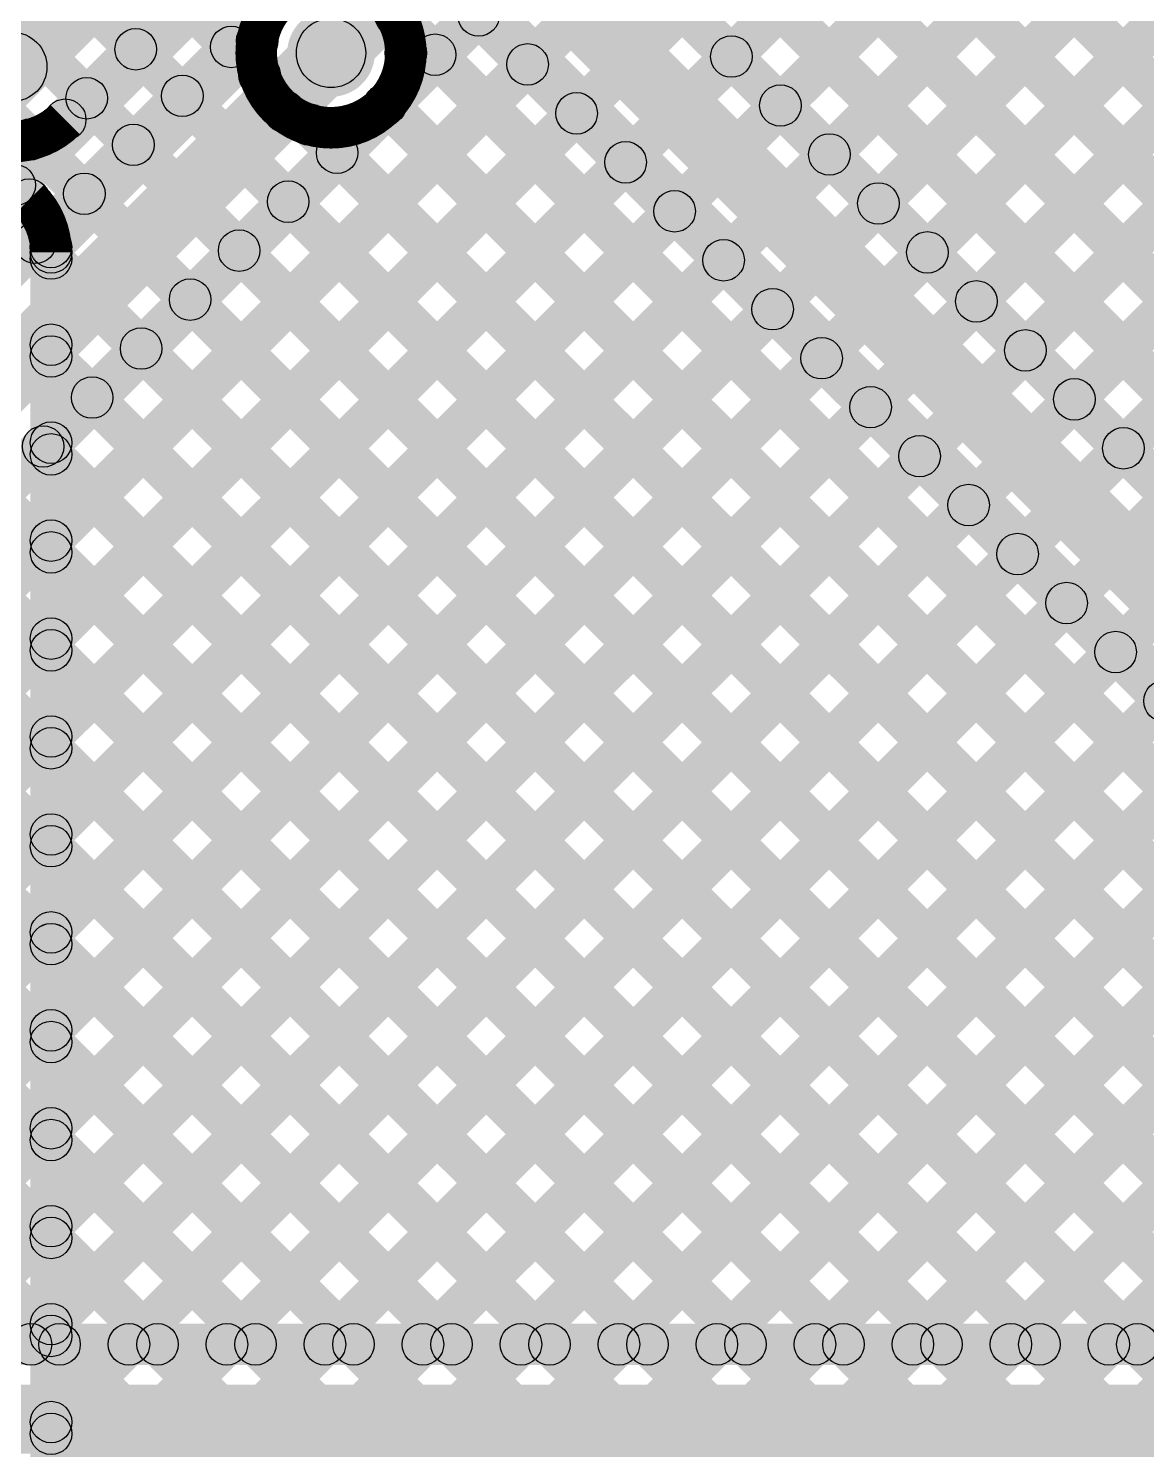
# Model space of a CAD drawing. Header units: millimetres. Extents: x 0 to 212, y 0 to 213.
# Drawn here: x 0.567 to 0.97, y 1.778 to 2.291 of the extents above; entities that cross this region are included whole.
import ezdxf

# ---------------------------------------------------------------- set-up
doc = ezdxf.new("R2010")
doc.units = ezdxf.units.MM
doc.header["$MEASUREMENT"] = 0
for name, color, linetype in [('BottomLayer', 5, 'Continuous'), ('BottomSolder', 6, 'Continuous'), ('TopLayer', 1, 'Continuous'), ('TopSolder', 216, 'Continuous'), ('ViaHoleLayer', 16, 'Continuous')]:
    doc.layers.add(name, color=color, linetype=linetype)

msp = doc.modelspace()

# ---------------------------------------------------------------- hatches: boundary and pattern name
at = {"layer": 'BottomLayer'}
for points in [[(0.5415, 2.69032), (0.55211, 2.70092), (1.22348, 2.02955), (1.21288, 2.01894)], [(0.52382, 2.67264), (0.53443, 2.68325), (1.21072, 2.00696), (1.20011, 1.99635)], [(0.50614, 2.65496), (0.51675, 2.66557), (1.21255, 1.96977), (1.20194, 1.95916)], [(0.48847, 2.63728), (0.49907, 2.64789), (1.22214, 1.92482), (1.21154, 1.91421)], [(0.82576, 2.27542), (0.81516, 2.28603), (1.17437, 2.64524), (1.18497, 2.63463)], [(0.84344, 2.25774), (0.83283, 2.26835), (1.17051, 2.60602), (1.18111, 2.59541)], [(0.86112, 2.24006), (0.85051, 2.25067), (1.18476, 2.58491), (1.19536, 2.57431)], [(0.8788, 2.22239), (0.86819, 2.23299), (1.16884, 2.53364), (1.17944, 2.52303)], [(0.89647, 2.20471), (0.88587, 2.21532), (1.18067, 2.51012), (1.19128, 2.49951)], [(0.91415, 2.18703), (0.90355, 2.19764), (1.1652, 2.45929), (1.1758, 2.44868)], [(0.93183, 2.16935), (0.92122, 2.17996), (1.17491, 2.43365), (1.18552, 2.42304)], [(0.94951, 2.15168), (0.9389, 2.16228), (1.19433, 2.41771), (1.20494, 2.40711)], [(0.96719, 2.134), (0.95658, 2.14461), (1.22584, 2.41387), (1.23644, 2.40326)], [(0.73079, 2.35979), (0.7414, 2.3704), (1.19221, 1.91958), (1.1816, 1.90898)], [(0.56984, 2.26816), (0.55216, 2.28584), (0.62116, 2.35484), (0.63884, 2.33716)], [(0.70816, 2.33716), (0.72584, 2.35484), (1.18456, 1.89612), (1.16688, 1.87844)], [(0.04065, 1.70244), (0.03004, 1.71305), (0.6413, 2.3243), (0.65191, 2.3137)], [(0.5854, 2.2526), (0.57479, 2.26321), (0.63588, 2.3243), (0.64649, 2.3137)], [(0.70051, 2.3137), (0.71112, 2.3243), (1.16193, 1.87349), (1.15132, 1.86288)], [(0.33621, 1.96979), (0.3256, 1.9804), (0.6516, 2.3064), (0.66221, 2.29579)], [(0.6179, 2.29572), (0.62851, 2.30632), (0.64532, 2.28951), (0.63472, 2.2789)], [(0.3823, 1.93803), (0.3717, 1.94863), (0.72394, 2.30088), (0.73455, 2.29027)], [(0.69401, 2.29032), (0.70461, 2.30093), (1.18438, 1.82116), (1.17378, 1.81055)], [(0.35884, 1.94716), (0.34116, 1.96484), (0.66716, 2.29084), (0.68484, 2.27316)], [(0.60022, 2.27804), (0.61083, 2.28865), (0.62765, 2.27183), (0.61704, 2.26122)], [(0.3823, 1.90267), (0.3717, 1.91328), (0.74162, 2.2832), (0.75222, 2.27259)], [(0.3823, 1.93951), (0.3717, 1.95012), (0.68979, 2.26821), (0.7004, 2.2576)], [(0.58255, 2.26036), (0.59315, 2.27097), (0.60997, 2.25415), (0.59936, 2.24355)], [(0.69056, 2.25841), (0.70117, 2.26902), (1.14903, 1.82116), (1.13842, 1.81055)], [(0.3823, 1.86731), (0.3717, 1.87792), (0.7593, 2.26552), (0.7699, 2.25491)], [(0.5275, 2.2447), (0.53811, 2.2553), (0.57461, 2.2188), (0.56401, 2.20819)], [(0.56209, 2.24546), (0.57269, 2.25607), (0.59229, 2.23647), (0.58168, 2.22587)], [(0.43987, 1.88953), (0.42927, 1.90014), (0.77697, 2.24784), (0.78758, 2.23724)], [(0.6729, 2.24072), (0.68351, 2.25132), (1.11367, 1.82116), (1.10307, 1.81055)], [(0.65522, 2.22304), (0.66583, 2.23365), (1.07832, 1.82116), (1.06771, 1.81055)], [(0.46172, 1.87602), (0.45112, 1.88663), (0.79465, 2.23017), (0.80526, 2.21956)], [(0.4794, 1.85834), (0.46879, 1.86895), (0.81233, 2.21249), (0.82294, 2.20188)], [(0.63755, 2.20536), (0.64815, 2.21597), (1.04296, 1.82116), (1.03236, 1.81055)], [(0.61987, 2.18768), (0.63047, 2.19829), (1.00761, 1.82116), (0.997, 1.81055)], [(0.49708, 1.84067), (0.48647, 1.85127), (0.83001, 2.19481), (0.84061, 2.1842)], [(0.60219, 2.17001), (0.6128, 2.18061), (0.97225, 1.82116), (0.96165, 1.81055)], [(0.51475, 1.82299), (0.50415, 1.8336), (0.84768, 2.17713), (0.85829, 2.16653)], [(0.58451, 2.15233), (0.59512, 2.16294), (0.9369, 1.82116), (0.92629, 1.81055)], [(0.53767, 1.81055), (0.52707, 1.82116), (0.86536, 2.15945), (0.87597, 2.14885)], [(0.56684, 2.13465), (0.57744, 2.14526), (0.90154, 1.82116), (0.89093, 1.81055)], [(0.57303, 1.81055), (0.56242, 1.82116), (0.88304, 2.14178), (0.89365, 2.13117)], [(0.54916, 2.11697), (0.55976, 2.12758), (0.86619, 1.82116), (0.85558, 1.81055)], [(0.60838, 1.81055), (0.59778, 1.82116), (0.90072, 2.1241), (0.91132, 2.11349)], [(0.53148, 2.0993), (0.54209, 2.1099), (0.83083, 1.82116), (0.82022, 1.81055)], [(0.64374, 1.81055), (0.63313, 1.82116), (0.91839, 2.10642), (0.929, 2.09581)], [(0.5138, 2.08162), (0.52441, 2.09222), (0.79548, 1.82116), (0.78487, 1.81055)], [(0.67909, 1.81055), (0.66849, 1.82116), (0.93607, 2.08874), (0.94668, 2.07814)], [(0.49612, 2.06394), (0.50673, 2.07455), (0.76012, 1.82116), (0.74951, 1.81055)], [(0.71445, 1.81055), (0.70384, 1.82116), (0.95375, 2.07107), (0.96436, 2.06046)], [(0.47845, 2.04626), (0.48905, 2.05687), (0.72477, 1.82116), (0.71416, 1.81055)], [(0.47845, 2.04626), (0.48905, 2.05687), (0.72476, 1.82116), (0.71416, 1.81055)], [(0.7498, 1.81055), (0.7392, 1.82116), (0.97143, 2.05339), (0.98203, 2.04278)], [(0.46077, 2.02858), (0.47137, 2.03919), (0.68941, 1.82116), (0.6788, 1.81055)], [(0.78516, 1.81055), (0.77455, 1.82116), (0.98911, 2.03571), (0.99971, 2.0251)], [(0.44309, 2.01091), (0.4537, 2.02151), (0.65405, 1.82116), (0.64345, 1.81055)], [(0.82051, 1.81055), (0.80991, 1.82116), (1.00678, 2.01803), (1.01739, 2.00743)], [(0.42541, 1.99323), (0.43602, 2.00384), (0.6187, 1.82116), (0.60809, 1.81055)], [(0.85587, 1.81055), (0.84526, 1.82116), (1.02446, 2.00036), (1.03507, 1.98975)], [(0.40773, 1.97555), (0.41834, 1.98616), (0.58334, 1.82116), (0.57273, 1.81055)], [(0.89122, 1.81055), (0.88062, 1.82116), (1.04214, 1.98268), (1.05274, 1.97207)], [(0.92658, 1.81055), (0.91597, 1.82116), (1.05982, 1.965), (1.07042, 1.95439)], [(0.96194, 1.81055), (0.95133, 1.82116), (1.07749, 1.94732), (1.0881, 1.93672)], [(0.52189, 1.80835), (0.52189, 1.82335), (1.21338, 1.82335), (1.21338, 1.80835)], [(0.51071, 1.77635), (0.51071, 1.80135), (1.26, 1.80135), (1.26, 1.77635)]]:
    msp.add_hatch(color=5, dxfattribs=at).paths.add_polyline_path(points)
h = msp.add_hatch(color=5, dxfattribs=at)
edge = h.paths.add_edge_path()
edge.add_arc((0.69931, 2.29563), 0.0075, 0, 360)
h = msp.add_hatch(color=5, dxfattribs=at)
edge = h.paths.add_edge_path()
edge.add_arc((0.72924, 2.29557), 0.0075, 0, 360)
h = msp.add_hatch(color=5, dxfattribs=at)
edge = h.paths.add_edge_path()
edge.add_arc((0.676, 2.282), 0.0125, 0, 360)
h = msp.add_hatch(color=5, dxfattribs=at)
edge = h.paths.add_edge_path()
edge.add_arc((0.676, 2.282), 0.01181, 0, 360)
h = msp.add_hatch(color=5, dxfattribs=at)
edge = h.paths.add_edge_path()
edge.add_arc((0.561, 2.277), 0.0125, 0, 360)
h = msp.add_hatch(color=5, dxfattribs=at)
edge = h.paths.add_edge_path()
edge.add_arc((0.561, 2.277), 0.0125, 0, 360)
h = msp.add_hatch(color=5, dxfattribs=at)
edge = h.paths.add_edge_path()
edge.add_arc((0.60553, 2.28334), 0.0075, 0, 360)
h = msp.add_hatch(color=5, dxfattribs=at)
edge = h.paths.add_edge_path()
edge.add_arc((0.64002, 2.2842), 0.0075, 0, 360)
h = msp.add_hatch(color=5, dxfattribs=at)
edge = h.paths.add_edge_path()
edge.add_arc((0.703, 2.282), 0.0075, 0, 360)
h = msp.add_hatch(color=5, dxfattribs=at)
edge = h.paths.add_edge_path()
edge.add_arc((0.703, 2.282), 0.0075, 0, 360)
h = msp.add_hatch(color=5, dxfattribs=at)
edge = h.paths.add_edge_path()
edge.add_arc((0.82046, 2.28072), 0.0075, 0, 360)
h = msp.add_hatch(color=5, dxfattribs=at)
edge = h.paths.add_edge_path()
edge.add_arc((0.74692, 2.27789), 0.0075, 0, 360)
h = msp.add_hatch(color=5, dxfattribs=at)
edge = h.paths.add_edge_path()
edge.add_arc((0.58785, 2.26567), 0.0075, 0, 360)
h = msp.add_hatch(color=5, dxfattribs=at)
edge = h.paths.add_edge_path()
edge.add_arc((0.62234, 2.26653), 0.0075, 0, 360)
h = msp.add_hatch(color=5, dxfattribs=at)
edge = h.paths.add_edge_path()
edge.add_arc((0.69509, 2.26291), 0.0075, 0, 360)
h = msp.add_hatch(color=5, dxfattribs=at)
edge = h.paths.add_edge_path()
edge.add_arc((0.69509, 2.26291), 0.0075, 0, 360)
h = msp.add_hatch(color=5, dxfattribs=at)
edge = h.paths.add_edge_path()
edge.add_arc((0.69587, 2.26371), 0.0075, 0, 360)
h = msp.add_hatch(color=5, dxfattribs=at)
edge = h.paths.add_edge_path()
edge.add_arc((0.7646, 2.26022), 0.0075, 0, 360)
h = msp.add_hatch(color=5, dxfattribs=at)
edge = h.paths.add_edge_path()
edge.add_arc((0.83814, 2.26305), 0.0075, 0, 360)
h = msp.add_hatch(color=5, dxfattribs=at)
edge = h.paths.add_edge_path()
edge.add_arc((0.58009, 2.25791), 0.0075, 0, 360)
h = msp.add_hatch(color=5, dxfattribs=at)
edge = h.paths.add_edge_path()
edge.add_arc((0.58009, 2.25791), 0.0075, 0, 360)
h = msp.add_hatch(color=5, dxfattribs=at)
edge = h.paths.add_edge_path()
edge.add_arc((0.58009, 2.25791), 0.0075, 0, 360)
h = msp.add_hatch(color=5, dxfattribs=at)
edge = h.paths.add_edge_path()
edge.add_arc((0.561, 2.25), 0.0075, 0, 360)
h = msp.add_hatch(color=5, dxfattribs=at)
edge = h.paths.add_edge_path()
edge.add_arc((0.561, 2.25), 0.0075, 0, 360)
h = msp.add_hatch(color=5, dxfattribs=at)
edge = h.paths.add_edge_path()
edge.add_arc((0.561, 2.25), 0.0075, 0, 360)
h = msp.add_hatch(color=5, dxfattribs=at)
edge = h.paths.add_edge_path()
edge.add_arc((0.56739, 2.25077), 0.0075, 0, 360)
h = msp.add_hatch(color=5, dxfattribs=at)
edge = h.paths.add_edge_path()
edge.add_arc((0.60467, 2.24885), 0.0075, 0, 360)
h = msp.add_hatch(color=5, dxfattribs=at)
edge = h.paths.add_edge_path()
edge.add_arc((0.6782, 2.24602), 0.0075, 0, 360)
h = msp.add_hatch(color=5, dxfattribs=at)
edge = h.paths.add_edge_path()
edge.add_arc((0.85582, 2.24537), 0.0075, 0, 360)
h = msp.add_hatch(color=5, dxfattribs=at)
edge = h.paths.add_edge_path()
edge.add_arc((0.78228, 2.24254), 0.0075, 0, 360)
h = msp.add_hatch(color=5, dxfattribs=at)
edge = h.paths.add_edge_path()
edge.add_arc((0.58699, 2.23117), 0.0075, 0, 360)
h = msp.add_hatch(color=5, dxfattribs=at)
edge = h.paths.add_edge_path()
edge.add_arc((0.66053, 2.22834), 0.0075, 0, 360)
h = msp.add_hatch(color=5, dxfattribs=at)
edge = h.paths.add_edge_path()
edge.add_arc((0.79995, 2.22486), 0.0075, 0, 360)
h = msp.add_hatch(color=5, dxfattribs=at)
edge = h.paths.add_edge_path()
edge.add_arc((0.87349, 2.22769), 0.0075, 0, 360)
h = msp.add_hatch(color=5, dxfattribs=at)
edge = h.paths.add_edge_path()
edge.add_arc((0.56931, 2.21349), 0.0075, 0, 360)
h = msp.add_hatch(color=5, dxfattribs=at)
edge = h.paths.add_edge_path()
edge.add_arc((0.64285, 2.21067), 0.0075, 0, 360)
h = msp.add_hatch(color=5, dxfattribs=at)
edge = h.paths.add_edge_path()
edge.add_arc((0.89117, 2.21001), 0.0075, 0, 360)
h = msp.add_hatch(color=5, dxfattribs=at)
edge = h.paths.add_edge_path()
edge.add_arc((0.81763, 2.20718), 0.0075, 0, 360)
h = msp.add_hatch(color=5, dxfattribs=at)
edge = h.paths.add_edge_path()
edge.add_arc((0.62517, 2.19299), 0.0075, 0, 360)
h = msp.add_hatch(color=5, dxfattribs=at)
edge = h.paths.add_edge_path()
edge.add_arc((0.83531, 2.18951), 0.0075, 0, 360)
h = msp.add_hatch(color=5, dxfattribs=at)
edge = h.paths.add_edge_path()
edge.add_arc((0.90885, 2.19233), 0.0075, 0, 360)
h = msp.add_hatch(color=5, dxfattribs=at)
edge = h.paths.add_edge_path()
edge.add_arc((0.60749, 2.17531), 0.0075, 0, 360)
h = msp.add_hatch(color=5, dxfattribs=at)
edge = h.paths.add_edge_path()
edge.add_arc((0.92653, 2.17466), 0.0075, 0, 360)
h = msp.add_hatch(color=5, dxfattribs=at)
edge = h.paths.add_edge_path()
edge.add_arc((0.85299, 2.17183), 0.0075, 0, 360)
h = msp.add_hatch(color=5, dxfattribs=at)
edge = h.paths.add_edge_path()
edge.add_arc((0.58982, 2.15763), 0.0075, 0, 360)
h = msp.add_hatch(color=5, dxfattribs=at)
edge = h.paths.add_edge_path()
edge.add_arc((0.87066, 2.15415), 0.0075, 0, 360)
h = msp.add_hatch(color=5, dxfattribs=at)
edge = h.paths.add_edge_path()
edge.add_arc((0.9442, 2.15698), 0.0075, 0, 360)
h = msp.add_hatch(color=5, dxfattribs=at)
edge = h.paths.add_edge_path()
edge.add_arc((0.57214, 2.13995), 0.0075, 0, 360)
h = msp.add_hatch(color=5, dxfattribs=at)
edge = h.paths.add_edge_path()
edge.add_arc((0.96188, 2.1393), 0.0075, 0, 360)
h = msp.add_hatch(color=5, dxfattribs=at)
edge = h.paths.add_edge_path()
edge.add_arc((0.88834, 2.13647), 0.0075, 0, 360)
h = msp.add_hatch(color=5, dxfattribs=at)
edge = h.paths.add_edge_path()
edge.add_arc((0.90602, 2.1188), 0.0075, 0, 360)
h = msp.add_hatch(color=5, dxfattribs=at)
edge = h.paths.add_edge_path()
edge.add_arc((0.9237, 2.10112), 0.0075, 0, 360)
h = msp.add_hatch(color=5, dxfattribs=at)
edge = h.paths.add_edge_path()
edge.add_arc((0.94138, 2.08344), 0.0075, 0, 360)
h = msp.add_hatch(color=5, dxfattribs=at)
edge = h.paths.add_edge_path()
edge.add_arc((0.95905, 2.06576), 0.0075, 0, 360)
h = msp.add_hatch(color=5, dxfattribs=at)
edge = h.paths.add_edge_path()
edge.add_arc((0.97673, 2.04809), 0.0075, 0, 360)
h = msp.add_hatch(color=5, dxfattribs=at)
edge = h.paths.add_edge_path()
edge.add_arc((0.56772, 1.81585), 0.0075, 0, 360)
h = msp.add_hatch(color=5, dxfattribs=at)
edge = h.paths.add_edge_path()
edge.add_arc((0.57804, 1.81585), 0.0075, 0, 360)
h = msp.add_hatch(color=5, dxfattribs=at)
edge = h.paths.add_edge_path()
edge.add_arc((0.60308, 1.81585), 0.0075, 0, 360)
h = msp.add_hatch(color=5, dxfattribs=at)
edge = h.paths.add_edge_path()
edge.add_arc((0.61339, 1.81585), 0.0075, 0, 360)
h = msp.add_hatch(color=5, dxfattribs=at)
edge = h.paths.add_edge_path()
edge.add_arc((0.63843, 1.81585), 0.0075, 0, 360)
h = msp.add_hatch(color=5, dxfattribs=at)
edge = h.paths.add_edge_path()
edge.add_arc((0.64875, 1.81585), 0.0075, 0, 360)
h = msp.add_hatch(color=5, dxfattribs=at)
edge = h.paths.add_edge_path()
edge.add_arc((0.67379, 1.81585), 0.0075, 0, 360)
h = msp.add_hatch(color=5, dxfattribs=at)
edge = h.paths.add_edge_path()
edge.add_arc((0.6841, 1.81585), 0.0075, 0, 360)
h = msp.add_hatch(color=5, dxfattribs=at)
edge = h.paths.add_edge_path()
edge.add_arc((0.70914, 1.81585), 0.0075, 0, 360)
h = msp.add_hatch(color=5, dxfattribs=at)
edge = h.paths.add_edge_path()
edge.add_arc((0.71946, 1.81585), 0.0075, 0, 360)
h = msp.add_hatch(color=5, dxfattribs=at)
edge = h.paths.add_edge_path()
edge.add_arc((0.71946, 1.81585), 0.0075, 0, 360)
h = msp.add_hatch(color=5, dxfattribs=at)
edge = h.paths.add_edge_path()
edge.add_arc((0.7445, 1.81585), 0.0075, 0, 360)
h = msp.add_hatch(color=5, dxfattribs=at)
edge = h.paths.add_edge_path()
edge.add_arc((0.75482, 1.81585), 0.0075, 0, 360)
h = msp.add_hatch(color=5, dxfattribs=at)
edge = h.paths.add_edge_path()
edge.add_arc((0.77986, 1.81585), 0.0075, 0, 360)
h = msp.add_hatch(color=5, dxfattribs=at)
edge = h.paths.add_edge_path()
edge.add_arc((0.79017, 1.81585), 0.0075, 0, 360)
h = msp.add_hatch(color=5, dxfattribs=at)
edge = h.paths.add_edge_path()
edge.add_arc((0.81521, 1.81585), 0.0075, 0, 360)
h = msp.add_hatch(color=5, dxfattribs=at)
edge = h.paths.add_edge_path()
edge.add_arc((0.82553, 1.81585), 0.0075, 0, 360)
h = msp.add_hatch(color=5, dxfattribs=at)
edge = h.paths.add_edge_path()
edge.add_arc((0.85057, 1.81585), 0.0075, 0, 360)
h = msp.add_hatch(color=5, dxfattribs=at)
edge = h.paths.add_edge_path()
edge.add_arc((0.86088, 1.81585), 0.0075, 0, 360)
h = msp.add_hatch(color=5, dxfattribs=at)
edge = h.paths.add_edge_path()
edge.add_arc((0.88592, 1.81585), 0.0075, 0, 360)
h = msp.add_hatch(color=5, dxfattribs=at)
edge = h.paths.add_edge_path()
edge.add_arc((0.89624, 1.81585), 0.0075, 0, 360)
h = msp.add_hatch(color=5, dxfattribs=at)
edge = h.paths.add_edge_path()
edge.add_arc((0.92128, 1.81585), 0.0075, 0, 360)
h = msp.add_hatch(color=5, dxfattribs=at)
edge = h.paths.add_edge_path()
edge.add_arc((0.93159, 1.81585), 0.0075, 0, 360)
h = msp.add_hatch(color=5, dxfattribs=at)
edge = h.paths.add_edge_path()
edge.add_arc((0.95663, 1.81585), 0.0075, 0, 360)
h = msp.add_hatch(color=5, dxfattribs=at)
edge = h.paths.add_edge_path()
edge.add_arc((0.96695, 1.81585), 0.0075, 0, 360)
at = {"layer": 'BottomSolder'}
h = msp.add_hatch(color=6, dxfattribs=at)
edge = h.paths.add_edge_path()
edge.add_arc((0.676, 2.282), 0.01581, 0, 360)
at = {"layer": 'TopLayer'}
for points in [[(-0.0193, 2.93292), (-0.0087, 2.94353), (0.65551, 2.27932), (0.6449, 2.26871)], [(-0.0193, 2.89757), (-0.0087, 2.90817), (1.20864, 1.69083), (1.19804, 1.68022)], [(-0.0193, 2.86221), (-0.0087, 2.87282), (1.22797, 1.63615), (1.21737, 1.62554)], [(-0.0193, 2.82686), (-0.0087, 2.83746), (1.21425, 1.61451), (1.20365, 1.6039)], [(0.18879, 2.59679), (0.1994, 2.6074), (0.5724, 2.2344), (0.56179, 2.22379)], [(0.5672, 2.22899), (0.55659, 2.23959), (0.91134, 2.59434), (0.92195, 2.58374)], [(0.5803, 1.64105), (0.5697, 1.65166), (1.51238, 2.59434), (1.52299, 2.58374)], [(0.5803, 1.6057), (0.5697, 1.6163), (1.54774, 2.59434), (1.55834, 2.58374)], [(0.58707, 1.57711), (0.57647, 1.58772), (1.58309, 2.59434), (1.5937, 2.58374)], [(0.60475, 1.55943), (0.59414, 1.57004), (1.61845, 2.59434), (1.62905, 2.58374)], [(0.62243, 1.54176), (0.61182, 1.55236), (1.6538, 2.59434), (1.66441, 2.58374)], [(0.64011, 1.52408), (0.6295, 1.53468), (1.68282, 2.588), (1.69342, 2.57739)], [(0.65778, 1.5064), (0.64718, 1.51701), (1.70049, 2.57032), (1.7111, 2.55972)], [(0.67546, 1.48872), (0.66485, 1.49933), (1.71817, 2.55264), (1.72878, 2.54204)], [(0.68484, 2.27316), (0.66716, 2.29084), (0.92246, 2.54614), (0.94014, 2.52846)], [(0.5803, 1.95925), (0.5697, 1.96986), (1.11544, 2.5156), (1.12605, 2.505)], [(0.5803, 2.02996), (0.5697, 2.04057), (1.04473, 2.5156), (1.05534, 2.505)], [(0.5803, 1.92389), (0.5697, 1.9345), (1.1508, 2.5156), (1.16141, 2.505)], [(0.5803, 1.9946), (0.5697, 2.00521), (1.08009, 2.5156), (1.0907, 2.505)], [(0.5803, 2.13603), (0.5697, 2.14663), (0.93867, 2.5156), (0.94927, 2.505)], [(0.5803, 2.06531), (0.5697, 2.07592), (1.00938, 2.5156), (1.01998, 2.505)], [(0.5803, 2.10067), (0.5697, 2.11128), (0.97402, 2.5156), (0.98463, 2.505)], [(0.7004, 2.2576), (0.68979, 2.26821), (0.93718, 2.5156), (0.94779, 2.505)], [(0.5803, 1.88854), (0.5697, 1.89914), (1.18067, 2.51012), (1.19128, 2.49951)], [(0.5803, 1.85318), (0.5697, 1.86379), (1.1652, 2.45929), (1.1758, 2.44868)], [(0.5803, 1.81783), (0.5697, 1.82843), (1.17491, 2.43365), (1.18552, 2.42304)], [(0.5803, 1.71176), (0.5697, 1.72237), (1.26786, 2.42053), (1.27847, 2.40993)], [(0.5803, 1.78247), (0.5697, 1.79308), (1.19433, 2.41771), (1.20494, 2.40711)], [(0.5803, 1.74712), (0.5697, 1.75772), (1.22584, 2.41387), (1.23644, 2.40326)], [(0.5803, 1.67641), (0.5697, 1.68701), (1.29559, 2.41291), (1.3062, 2.4023)], [(0.832, 2.39982), (0.84261, 2.41042), (1.22348, 2.02955), (1.21288, 2.01894)], [(0.81432, 2.38214), (0.82493, 2.39275), (1.21072, 2.00696), (1.20011, 1.99635)], [(0.79664, 2.36446), (0.80725, 2.37507), (1.21255, 1.96977), (1.20194, 1.95916)], [(0.77897, 2.34678), (0.78957, 2.35739), (1.22214, 1.92482), (1.21154, 1.91421)], [(0.76129, 2.32911), (0.7719, 2.33971), (1.21191, 1.8997), (1.2013, 1.8891)], [(0.54952, 2.24666), (0.53891, 2.25727), (0.61018, 2.32854), (0.62079, 2.31793)], [(0.74361, 2.31143), (0.75422, 2.32203), (1.23654, 1.83971), (1.22594, 1.8291)], [(0.72593, 2.29375), (0.73654, 2.30436), (1.21908, 1.82182), (1.20847, 1.81121)], [(0.58023, 2.20666), (0.56962, 2.21727), (0.64406, 2.2917), (0.65466, 2.2811)], [(0.70826, 2.27607), (0.71886, 2.28668), (1.21143, 1.79411), (1.20083, 1.7835)], [(0.69058, 2.25839), (0.70119, 2.269), (1.22993, 1.74026), (1.21932, 1.72965)], [(0.5803, 2.17138), (0.5697, 2.18199), (0.65389, 2.26618), (0.66449, 2.25557)], [(0.66271, 2.2509), (0.67332, 2.26151), (1.21418, 1.72065), (1.20358, 1.71004)], [(0.5697, 2.2025), (0.5803, 2.21311), (1.21477, 1.57864), (1.20416, 1.56803)], [(0.5825, 1.58918), (0.5675, 1.58918), (0.5675, 2.21), (0.5825, 2.21)], [(0.5697, 2.16714), (0.5803, 2.17775), (1.22427, 1.53379), (1.21366, 1.52318)], [(0.5697, 2.13179), (0.5803, 2.1424), (1.21261, 1.51009), (1.202, 1.49948)], [(0.5697, 2.09643), (0.5803, 2.10704), (1.23736, 1.44999), (1.22675, 1.43938)], [(0.5697, 2.06108), (0.5803, 2.07169), (1.2188, 1.43319), (1.20819, 1.42258)], [(0.5697, 2.02572), (0.5803, 2.03633), (1.2089, 1.40773), (1.19829, 1.39713)], [(0.5697, 1.99037), (0.5803, 2.00098), (1.23483, 1.34645), (1.22422, 1.33585)], [(0.5697, 1.95501), (0.5803, 1.96562), (1.21689, 1.32903), (1.20628, 1.31843)], [(0.5697, 1.95501), (0.5803, 1.96562), (1.21689, 1.32903), (1.20628, 1.31843)], [(0.5697, 1.91966), (0.5803, 1.93026), (1.18153, 1.32903), (1.17093, 1.31843)], [(0.5697, 1.8843), (0.5803, 1.89491), (1.14618, 1.32903), (1.13557, 1.31843)], [(0.5697, 1.84894), (0.5803, 1.85955), (1.11082, 1.32903), (1.10022, 1.31843)], [(0.5697, 1.81359), (0.5803, 1.8242), (1.07547, 1.32903), (1.06486, 1.31843)], [(0.5697, 1.77823), (0.5803, 1.78884), (1.04011, 1.32903), (1.02951, 1.31843)]]:
    msp.add_hatch(color=1, dxfattribs=at).paths.add_polyline_path(points)
h = msp.add_hatch(color=1, dxfattribs=at)
edge = h.paths.add_edge_path()
edge.add_arc((0.64936, 2.2864), 0.0075, 0, 360)
h = msp.add_hatch(color=1, dxfattribs=at)
edge = h.paths.add_edge_path()
edge.add_arc((0.676, 2.282), 0.0125, 0, 360)
h = msp.add_hatch(color=1, dxfattribs=at)
edge = h.paths.add_edge_path()
edge.add_arc((0.676, 2.282), 0.01181, 0, 360)
h = msp.add_hatch(color=1, dxfattribs=at)
edge = h.paths.add_edge_path()
edge.add_arc((0.71356, 2.28138), 0.0075, 0, 360)
h = msp.add_hatch(color=1, dxfattribs=at)
edge = h.paths.add_edge_path()
edge.add_arc((0.65021, 2.27402), 0.0075, 0, 360)
h = msp.add_hatch(color=1, dxfattribs=at)
edge = h.paths.add_edge_path()
edge.add_arc((0.65919, 2.26087), 0.0075, 0, 360)
h = msp.add_hatch(color=1, dxfattribs=at)
edge = h.paths.add_edge_path()
edge.add_arc((0.69509, 2.26291), 0.0075, 0, 360)
h = msp.add_hatch(color=1, dxfattribs=at)
edge = h.paths.add_edge_path()
edge.add_arc((0.69509, 2.26291), 0.0075, 0, 360)
h = msp.add_hatch(color=1, dxfattribs=at)
edge = h.paths.add_edge_path()
edge.add_arc((0.69588, 2.2637), 0.0075, 0, 360)
h = msp.add_hatch(color=1, dxfattribs=at)
edge = h.paths.add_edge_path()
edge.add_arc((0.66802, 2.25621), 0.0075, 0, 360)
h = msp.add_hatch(color=1, dxfattribs=at)
edge = h.paths.add_edge_path()
edge.add_arc((0.56189, 2.23429), 0.0075, 0, 360)
h = msp.add_hatch(color=1, dxfattribs=at)
edge = h.paths.add_edge_path()
edge.add_arc((0.56709, 2.22909), 0.0075, 0, 360)
h = msp.add_hatch(color=1, dxfattribs=at)
edge = h.paths.add_edge_path()
edge.add_arc((0.56709, 2.22909), 0.0075, 0, 360)
h = msp.add_hatch(color=1, dxfattribs=at)
edge = h.paths.add_edge_path()
edge.add_arc((0.56709, 2.22909), 0.0075, 0, 360)
h = msp.add_hatch(color=1, dxfattribs=at)
edge = h.paths.add_edge_path()
edge.add_arc((0.57493, 2.21197), 0.0075, 0, 360)
h = msp.add_hatch(color=1, dxfattribs=at)
edge = h.paths.add_edge_path()
edge.add_arc((0.575, 2.21), 0.0075, 0, 360)
h = msp.add_hatch(color=1, dxfattribs=at)
edge = h.paths.add_edge_path()
edge.add_arc((0.575, 2.21), 0.0075, 0, 360)
h = msp.add_hatch(color=1, dxfattribs=at)
edge = h.paths.add_edge_path()
edge.add_arc((0.575, 2.21), 0.0075, 0, 360)
h = msp.add_hatch(color=1, dxfattribs=at)
edge = h.paths.add_edge_path()
edge.add_arc((0.575, 2.2078), 0.0075, 0, 360)
h = msp.add_hatch(color=1, dxfattribs=at)
edge = h.paths.add_edge_path()
edge.add_arc((0.575, 2.17668), 0.0075, 0, 360)
h = msp.add_hatch(color=1, dxfattribs=at)
edge = h.paths.add_edge_path()
edge.add_arc((0.575, 2.17245), 0.0075, 0, 360)
h = msp.add_hatch(color=1, dxfattribs=at)
edge = h.paths.add_edge_path()
edge.add_arc((0.575, 2.14133), 0.0075, 0, 360)
h = msp.add_hatch(color=1, dxfattribs=at)
edge = h.paths.add_edge_path()
edge.add_arc((0.575, 2.13709), 0.0075, 0, 360)
h = msp.add_hatch(color=1, dxfattribs=at)
edge = h.paths.add_edge_path()
edge.add_arc((0.575, 2.10597), 0.0075, 0, 360)
h = msp.add_hatch(color=1, dxfattribs=at)
edge = h.paths.add_edge_path()
edge.add_arc((0.575, 2.10174), 0.0075, 0, 360)
h = msp.add_hatch(color=1, dxfattribs=at)
edge = h.paths.add_edge_path()
edge.add_arc((0.575, 2.07062), 0.0075, 0, 360)
h = msp.add_hatch(color=1, dxfattribs=at)
edge = h.paths.add_edge_path()
edge.add_arc((0.575, 2.06638), 0.0075, 0, 360)
h = msp.add_hatch(color=1, dxfattribs=at)
edge = h.paths.add_edge_path()
edge.add_arc((0.575, 2.03526), 0.0075, 0, 360)
h = msp.add_hatch(color=1, dxfattribs=at)
edge = h.paths.add_edge_path()
edge.add_arc((0.575, 2.03103), 0.0075, 0, 360)
h = msp.add_hatch(color=1, dxfattribs=at)
edge = h.paths.add_edge_path()
edge.add_arc((0.575, 1.99991), 0.0075, 0, 360)
h = msp.add_hatch(color=1, dxfattribs=at)
edge = h.paths.add_edge_path()
edge.add_arc((0.575, 1.99567), 0.0075, 0, 360)
h = msp.add_hatch(color=1, dxfattribs=at)
edge = h.paths.add_edge_path()
edge.add_arc((0.575, 1.96455), 0.0075, 0, 360)
h = msp.add_hatch(color=1, dxfattribs=at)
edge = h.paths.add_edge_path()
edge.add_arc((0.575, 1.96031), 0.0075, 0, 360)
h = msp.add_hatch(color=1, dxfattribs=at)
edge = h.paths.add_edge_path()
edge.add_arc((0.575, 1.96032), 0.0075, 0, 360)
h = msp.add_hatch(color=1, dxfattribs=at)
edge = h.paths.add_edge_path()
edge.add_arc((0.575, 1.9292), 0.0075, 0, 360)
h = msp.add_hatch(color=1, dxfattribs=at)
edge = h.paths.add_edge_path()
edge.add_arc((0.575, 1.92496), 0.0075, 0, 360)
h = msp.add_hatch(color=1, dxfattribs=at)
edge = h.paths.add_edge_path()
edge.add_arc((0.575, 1.89384), 0.0075, 0, 360)
h = msp.add_hatch(color=1, dxfattribs=at)
edge = h.paths.add_edge_path()
edge.add_arc((0.575, 1.8896), 0.0075, 0, 360)
h = msp.add_hatch(color=1, dxfattribs=at)
edge = h.paths.add_edge_path()
edge.add_arc((0.575, 1.85849), 0.0075, 0, 360)
h = msp.add_hatch(color=1, dxfattribs=at)
edge = h.paths.add_edge_path()
edge.add_arc((0.575, 1.85425), 0.0075, 0, 360)
h = msp.add_hatch(color=1, dxfattribs=at)
edge = h.paths.add_edge_path()
edge.add_arc((0.575, 1.82313), 0.0075, 0, 360)
h = msp.add_hatch(color=1, dxfattribs=at)
edge = h.paths.add_edge_path()
edge.add_arc((0.575, 1.81889), 0.0075, 0, 360)
h = msp.add_hatch(color=1, dxfattribs=at)
edge = h.paths.add_edge_path()
edge.add_arc((0.575, 1.78778), 0.0075, 0, 360)
h = msp.add_hatch(color=1, dxfattribs=at)
edge = h.paths.add_edge_path()
edge.add_arc((0.575, 1.78354), 0.0075, 0, 360)
at = {"layer": 'TopSolder'}
h = msp.add_hatch(color=216, dxfattribs=at)
edge = h.paths.add_edge_path()
edge.add_arc((0.676, 2.282), 0.01581, 0, 360)
at = {"layer": 'ViaHoleLayer'}
h = msp.add_hatch(color=16, dxfattribs=at)
edge = h.paths.add_edge_path()
edge.add_arc((0.676, 2.282), 0.00591, 0, 360)

# ---------------------------------------------------------------- linework, layer by layer
at = {"layer": 'BottomLayer', "const_width": 0.015}
for points in [[(0.65691, 2.30109, -0.668179), (0.703, 2.282)], [(0.703, 2.282, -0.198912), (0.69509, 2.26291)], [(0.58009, 2.25791, -0.198912), (0.561, 2.25)], [(0.58009, 2.25791, -0.198912), (0.561, 2.25)]]:
    msp.add_lwpolyline(points, format="xyb", dxfattribs=at)
at = {"layer": 'BottomLayer'}
for centre, radius in [((0.69931, 2.29563), 0.0075), ((0.72924, 2.29557), 0.0075), ((0.676, 2.282), 0.0125), ((0.561, 2.277), 0.0125), ((0.561, 2.277), 0.0125), ((0.60553, 2.28334), 0.0075), ((0.64002, 2.2842), 0.0075), ((0.703, 2.282), 0.0075), ((0.703, 2.282), 0.0075), ((0.82046, 2.28072), 0.0075), ((0.74692, 2.27789), 0.0075), ((0.58785, 2.26567), 0.0075), ((0.62234, 2.26653), 0.0075), ((0.69509, 2.26291), 0.0075), ((0.69509, 2.26291), 0.0075), ((0.69587, 2.26371), 0.0075), ((0.7646, 2.26022), 0.0075), ((0.83814, 2.26305), 0.0075), ((0.58009, 2.25791), 0.0075), ((0.58009, 2.25791), 0.0075), ((0.58009, 2.25791), 0.0075), ((0.561, 2.25), 0.0075), ((0.561, 2.25), 0.0075), ((0.561, 2.25), 0.0075), ((0.56739, 2.25077), 0.0075), ((0.60467, 2.24885), 0.0075), ((0.6782, 2.24602), 0.0075), ((0.85582, 2.24537), 0.0075), ((0.78228, 2.24254), 0.0075), ((0.58699, 2.23117), 0.0075), ((0.66053, 2.22834), 0.0075), ((0.79995, 2.22486), 0.0075), ((0.87349, 2.22769), 0.0075), ((0.56931, 2.21349), 0.0075), ((0.64285, 2.21067), 0.0075), ((0.89117, 2.21001), 0.0075), ((0.81763, 2.20718), 0.0075), ((0.62517, 2.19299), 0.0075), ((0.83531, 2.18951), 0.0075), ((0.90885, 2.19233), 0.0075), ((0.60749, 2.17531), 0.0075), ((0.92653, 2.17466), 0.0075), ((0.85299, 2.17183), 0.0075), ((0.58982, 2.15763), 0.0075), ((0.87066, 2.15415), 0.0075), ((0.9442, 2.15698), 0.0075), ((0.57214, 2.13995), 0.0075), ((0.96188, 2.1393), 0.0075), ((0.88834, 2.13647), 0.0075), ((0.90602, 2.1188), 0.0075), ((0.9237, 2.10112), 0.0075), ((0.94138, 2.08344), 0.0075), ((0.95905, 2.06576), 0.0075), ((0.97673, 2.04809), 0.0075), ((0.56772, 1.81585), 0.0075), ((0.57804, 1.81585), 0.0075), ((0.60308, 1.81585), 0.0075), ((0.61339, 1.81585), 0.0075), ((0.63843, 1.81585), 0.0075), ((0.64875, 1.81585), 0.0075), ((0.67379, 1.81585), 0.0075), ((0.6841, 1.81585), 0.0075), ((0.70914, 1.81585), 0.0075), ((0.71946, 1.81585), 0.0075), ((0.71946, 1.81585), 0.0075), ((0.7445, 1.81585), 0.0075), ((0.75482, 1.81585), 0.0075), ((0.77986, 1.81585), 0.0075), ((0.79017, 1.81585), 0.0075), ((0.81521, 1.81585), 0.0075), ((0.82553, 1.81585), 0.0075), ((0.85057, 1.81585), 0.0075), ((0.86088, 1.81585), 0.0075), ((0.88592, 1.81585), 0.0075), ((0.89624, 1.81585), 0.0075), ((0.92128, 1.81585), 0.0075), ((0.93159, 1.81585), 0.0075), ((0.95663, 1.81585), 0.0075), ((0.96695, 1.81585), 0.0075)]:
    msp.add_circle(centre, radius, dxfattribs=at)
at = {"layer": 'TopLayer', "const_width": 0.015}
for points in [[(0.69509, 2.26291, -1), (0.65691, 2.30109)], [(0.56709, 2.22909, -0.198912), (0.575, 2.21)], [(0.56709, 2.22909, -0.198912), (0.575, 2.21)]]:
    msp.add_lwpolyline(points, format="xyb", dxfattribs=at)
at = {"layer": 'TopLayer'}
for centre, radius in [((0.64936, 2.2864), 0.0075), ((0.676, 2.282), 0.0125), ((0.71356, 2.28138), 0.0075), ((0.65021, 2.27402), 0.0075), ((0.65919, 2.26087), 0.0075), ((0.69509, 2.26291), 0.0075), ((0.69509, 2.26291), 0.0075), ((0.69588, 2.2637), 0.0075), ((0.66802, 2.25621), 0.0075), ((0.56189, 2.23429), 0.0075), ((0.56709, 2.22909), 0.0075), ((0.56709, 2.22909), 0.0075), ((0.56709, 2.22909), 0.0075), ((0.57493, 2.21197), 0.0075), ((0.575, 2.21), 0.0075), ((0.575, 2.21), 0.0075), ((0.575, 2.21), 0.0075), ((0.575, 2.2078), 0.0075), ((0.575, 2.17668), 0.0075), ((0.575, 2.17245), 0.0075), ((0.575, 2.14133), 0.0075), ((0.575, 2.13709), 0.0075), ((0.575, 2.10597), 0.0075), ((0.575, 2.10174), 0.0075), ((0.575, 2.07062), 0.0075), ((0.575, 2.06638), 0.0075), ((0.575, 2.03526), 0.0075), ((0.575, 2.03103), 0.0075), ((0.575, 1.99991), 0.0075), ((0.575, 1.99567), 0.0075), ((0.575, 1.96455), 0.0075), ((0.575, 1.96032), 0.0075), ((0.575, 1.96031), 0.0075), ((0.575, 1.9292), 0.0075), ((0.575, 1.92496), 0.0075), ((0.575, 1.89384), 0.0075), ((0.575, 1.8896), 0.0075), ((0.575, 1.85849), 0.0075), ((0.575, 1.85425), 0.0075), ((0.575, 1.82313), 0.0075), ((0.575, 1.81889), 0.0075), ((0.575, 1.78778), 0.0075), ((0.575, 1.78354), 0.0075)]:
    msp.add_circle(centre, radius, dxfattribs=at)

doc.saveas('drawing.dxf')
